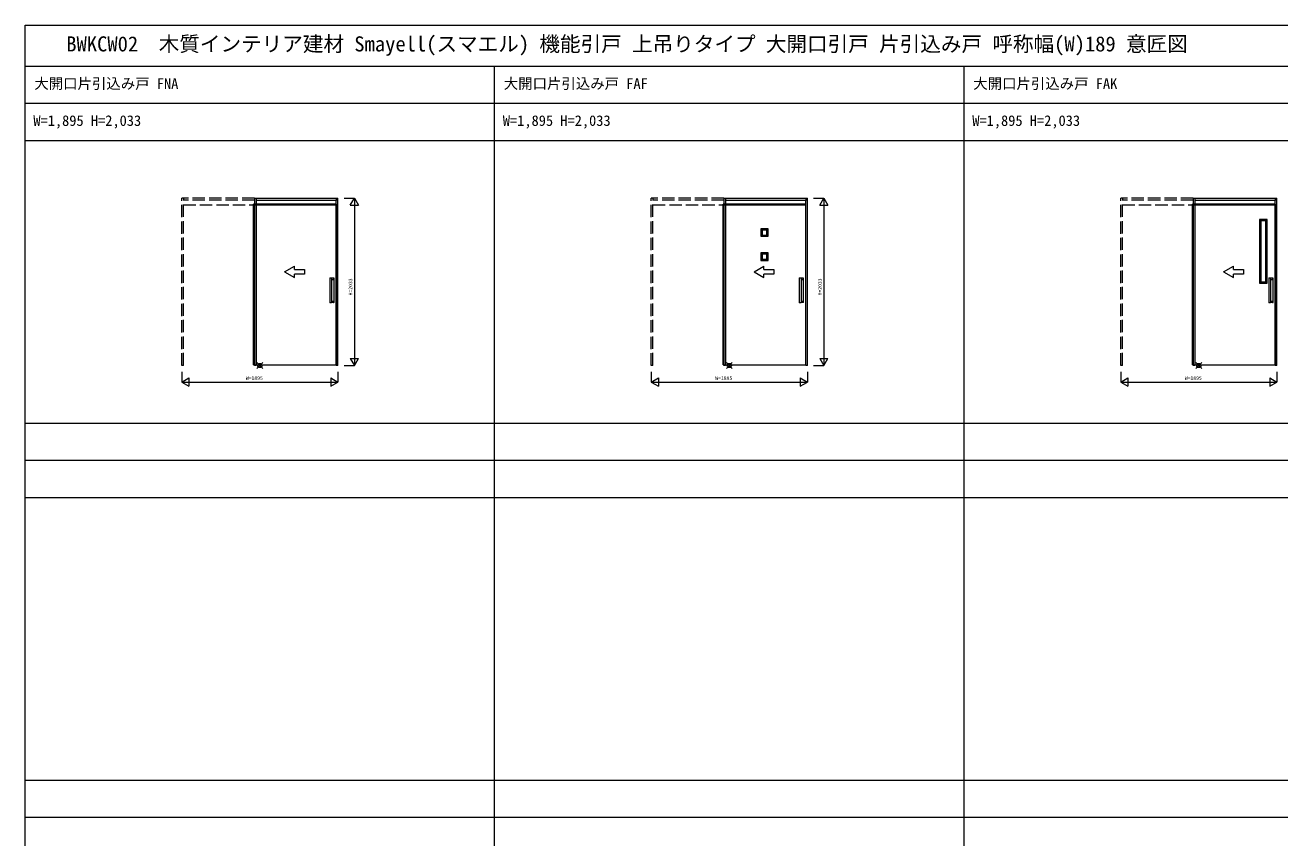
# Model space of a CAD drawing. Units: millimetres, scale not verified. Extents: x -14341 to 14341, y -10000 to 10000.
# Drawn here: x -14341 to 894, y 130 to 10000 of the extents above; entities that cross this region are included whole.
import ezdxf
from ezdxf.enums import TextEntityAlignment as Align

# ---------------------------------------------------------------- set-up
doc = ezdxf.new("R2010")
doc.units = ezdxf.units.MM
doc.header["$LTSCALE"] = 50
doc.linetypes.add('CHAIN2', pattern=[12, 9, -1, 1, -1])
doc.linetypes.add('USER2', pattern=[4, 3, -1])
doc.layers.add('0-0_0', color=7, linetype='Continuous')
for name, color, linetype, lineweight in [('0-1_YKK_F1', 7, 'Continuous', 18), ('0-2_YKK_A1', 4, 'Continuous', 18), ('0-3_YKK_N1', 2, 'Continuous', 18), ('0-6_YKK_IN', 1, 'Continuous', 18)]:
    doc.layers.add(name, color=color, linetype=linetype, lineweight=lineweight)
doc.styles.add('ＭＳ ゴシック', font='')
doc.styles.get('ＭＳ ゴシック').set_extended_font_data('MS Gothic')

msp = doc.modelspace()

# ---------------------------------------------------------------- linework, layer by layer
at = {"layer": '0-1_YKK_F1'}
for p, q in [((-14340.51, 10000), (14340.51, 10000)), ((-14340.51, -10000), (-14340.51, 10000)), ((-14340.51, 9500), (14159.49, 9500)), ((-8640.51, -10000), (-8640.51, 9500)), ((-2940.51, -10000), (-2940.51, 9500)), ((-14340.51, 9050), (14159.49, 9050)), ((-14340.51, 8600), (14159.49, 8600)), ((-14340.51, 5165), (14159.49, 5165)), ((-14340.51, 4715), (14159.49, 4715)), ((-14340.51, 4265), (14159.49, 4265)), ((-14340.51, 830), (14159.49, 830)), ((-14340.51, 380), (14159.49, 380))]:
    msp.add_line(p, q, dxfattribs=at)
at = {"layer": '0-2_YKK_A1', "linetype": 'USER2'}
for p, q in [((-12438.01, 5866), (-12438.01, 7899)), ((-11557.01, 7899), (-12438.01, 7899)), ((-12418.01, 7899), (-12418.01, 7869)), ((-11557.01, 7875), (-12418.01, 7875)), ((-12418.01, 5870), (-12418.01, 7869)), ((-12418.01, 7817.3), (-11537.01, 7817.3)), ((-6738.01, 5866), (-6738.01, 7899)), ((-5857.01, 7899), (-6738.01, 7899)), ((-6718.01, 7899), (-6718.01, 7869)), ((-5857.01, 7875), (-6718.01, 7875)), ((-6718.01, 5870), (-6718.01, 7869)), ((-6718.01, 7817.3), (-5867.01, 7817.3)), ((-1038.01, 5866), (-1038.01, 7899)), ((-157.01, 7899), (-1038.01, 7899)), ((-1018.01, 7899), (-1018.01, 7869)), ((-157.01, 7875), (-1018.01, 7875)), ((-1018.01, 5870), (-1018.01, 7869)), ((-1018.01, 7817.3), (-167.01, 7817.3)), ((-12418.01, 5866), (-12438.01, 5866)), ((-12418.01, 5866), (-12418.01, 5870)), ((-6718.01, 5866), (-6738.01, 5866)), ((-6718.01, 5866), (-6718.01, 5870)), ((-1018.01, 5866), (-1038.01, 5866)), ((-1018.01, 5866), (-1018.01, 5870))]:
    msp.add_line(p, q, dxfattribs=at)
at = {"layer": '0-2_YKK_A1'}
for p, q in [((-10559.51, 7827), (-11567.01, 7827)), ((-11567.01, 5875), (-11567.01, 7827)), ((-11557.01, 7899), (-11557.01, 5866)), ((-11557.01, 7899), (-10543.01, 7899)), ((-11537.01, 7899), (-11537.01, 5866)), ((-11537.01, 7875), (-10563.01, 7875)), ((-11537.01, 7817.3), (-10563.01, 7817.3)), ((-10563.01, 7899), (-10563.01, 7869)), ((-10563.01, 5870), (-10563.01, 7869)), ((-10559.51, 5875), (-10559.51, 7827)), ((-10543.01, 5866), (-10543.01, 7899)), ((-4859.51, 7827), (-5867.01, 7827)), ((-5867.01, 5875), (-5867.01, 7827)), ((-5867.01, 7817.3), (-4863.01, 7817.3)), ((-5857.01, 7899), (-4843.01, 7899)), ((-5857.01, 7899), (-5857.01, 5866)), ((-5837.01, 7875), (-4863.01, 7875)), ((-4863.01, 7899), (-4863.01, 7869)), ((-4863.01, 5870), (-4863.01, 7869)), ((-4843.01, 5866), (-4843.01, 7899)), ((840.49, 7827), (-167.01, 7827)), ((-167.01, 5875), (-167.01, 7827)), ((-167.01, 7817.3), (836.99, 7817.3)), ((-157.01, 7899), (856.99, 7899)), ((-157.01, 7899), (-157.01, 5866)), ((-137.01, 7875), (836.99, 7875)), ((836.99, 7899), (836.99, 7869)), ((836.99, 5870), (836.99, 7869)), ((856.99, 5866), (856.99, 7899)), ((645.99, 7638.5), (645.99, 6864.5)), ((737.99, 7638.5), (645.99, 7638.5)), ((661.99, 7622.5), (645.99, 7638.5)), ((661.99, 7622.5), (661.99, 6880.5)), ((721.99, 7622.5), (661.99, 7622.5)), ((721.99, 7622.5), (737.99, 7638.5)), ((-5409.26, 7527), (-5409.26, 7435)), ((-5317.26, 7527), (-5409.26, 7527)), ((-5393.26, 7511), (-5409.26, 7527)), ((-5393.26, 7511), (-5393.26, 7451)), ((-5333.26, 7511), (-5393.26, 7511)), ((-5333.26, 7511), (-5317.26, 7527)), ((-5393.26, 7451), (-5409.26, 7435)), ((-5333.26, 7451), (-5317.26, 7435)), ((-5409.26, 7235), (-5409.26, 7143)), ((-5317.26, 7235), (-5409.26, 7235)), ((-5393.26, 7219), (-5409.26, 7235)), ((-5393.26, 7219), (-5393.26, 7159)), ((-5333.26, 7219), (-5393.26, 7219)), ((-5333.26, 7219), (-5317.26, 7235)), ((-11189.51, 7004), (-11069.51, 7073.28)), ((-11069.51, 7034), (-11069.51, 7073.28)), ((-5489.51, 7004), (-5369.51, 7073.28)), ((-5393.26, 7159), (-5409.26, 7143)), ((-5369.51, 7034), (-5369.51, 7073.28)), ((-5333.26, 7159), (-5317.26, 7143)), ((210.49, 7004), (330.49, 7073.28)), ((330.49, 7034), (330.49, 7073.28)), ((-11189.51, 7004), (-11069.51, 6934.72)), ((-11069.51, 6934.72), (-11069.51, 6974)), ((-10641.39, 6927), (-10641.39, 6631)), ((-10639.39, 6929), (-10639.23, 6929)), ((-10639.23, 6929), (-10621.55, 6929)), ((-10621.55, 6929), (-10621.39, 6929)), ((-10619.39, 6927), (-10619.39, 6631)), ((-10589.51, 6926.99), (-10619.39, 6926.99)), ((-10594.11, 6926.83), (-10619.39, 6926.83)), ((-10619.39, 6910.85), (-10594.11, 6910.85)), ((-10593.11, 6911.85), (-10593.11, 6925.83)), ((-10588.51, 6632.01), (-10588.51, 6925.99)), ((-5489.51, 7004), (-5369.51, 6934.72)), ((-5369.51, 6934.72), (-5369.51, 6974)), ((-4941.39, 6927), (-4941.39, 6631)), ((-4939.39, 6929), (-4939.23, 6929)), ((-4939.23, 6929), (-4921.55, 6929)), ((-4921.55, 6929), (-4921.39, 6929)), ((-4919.39, 6927), (-4919.39, 6631)), ((-4889.51, 6926.99), (-4919.39, 6926.99)), ((-4894.11, 6926.83), (-4919.39, 6926.83)), ((-4919.39, 6910.85), (-4894.11, 6910.85)), ((-4893.11, 6911.85), (-4893.11, 6925.83)), ((-4888.51, 6632.01), (-4888.51, 6925.99)), ((210.49, 7004), (330.49, 6934.72)), ((330.49, 6934.72), (330.49, 6974)), ((661.99, 6880.5), (645.99, 6864.5)), ((721.99, 6880.5), (737.99, 6864.5)), ((758.61, 6927), (758.61, 6631)), ((760.61, 6929), (760.77, 6929)), ((760.77, 6929), (778.45, 6929)), ((778.45, 6929), (778.61, 6929)), ((780.61, 6927), (780.61, 6631)), ((810.49, 6926.99), (780.61, 6926.99)), ((805.89, 6926.83), (780.61, 6926.83)), ((780.61, 6910.85), (805.89, 6910.85)), ((806.89, 6911.85), (806.89, 6925.83)), ((811.49, 6632.01), (811.49, 6925.99)), ((-10588.81, 6804), (-10588.51, 6804)), ((-4888.81, 6804), (-4888.51, 6804)), ((811.19, 6804), (811.49, 6804)), ((-10639.23, 6629), (-10639.39, 6629)), ((-10621.55, 6629), (-10639.23, 6629)), ((-10621.39, 6629), (-10621.55, 6629)), ((-10619.39, 6647.15), (-10594.11, 6647.15)), ((-10594.11, 6631.17), (-10619.39, 6631.17)), ((-10589.51, 6631.01), (-10619.39, 6631.01)), ((-10593.11, 6632.17), (-10593.11, 6646.15)), ((-4939.23, 6629), (-4939.39, 6629)), ((-4921.55, 6629), (-4939.23, 6629)), ((-4921.39, 6629), (-4921.55, 6629)), ((-4919.39, 6647.15), (-4894.11, 6647.15)), ((-4894.11, 6631.17), (-4919.39, 6631.17)), ((-4889.51, 6631.01), (-4919.39, 6631.01)), ((-4893.11, 6632.17), (-4893.11, 6646.15)), ((760.77, 6629), (760.61, 6629)), ((778.45, 6629), (760.77, 6629)), ((778.61, 6629), (778.45, 6629)), ((780.61, 6647.15), (805.89, 6647.15)), ((805.89, 6631.17), (780.61, 6631.17)), ((810.49, 6631.01), (780.61, 6631.01)), ((806.89, 6632.17), (806.89, 6646.15)), ((-11567.01, 5875), (-10559.51, 5875)), ((-11537.01, 5866), (-11557.01, 5866)), ((-10563.01, 5866), (-10563.01, 5870)), ((-10543.01, 5866), (-10563.01, 5866)), ((-4863.01, 5866), (-4863.01, 5870)), ((-4843.01, 5866), (-4863.01, 5866)), ((836.99, 5866), (836.99, 5870)), ((856.99, 5866), (836.99, 5866))]:
    msp.add_line(p, q, dxfattribs=at)
at = {"layer": '0-2_YKK_A1', "linetype": 'CHAIN2'}
for p, q in [((-10588.39, 6804), (-10588.51, 6804)), ((-4888.39, 6804), (-4888.51, 6804)), ((811.61, 6804), (811.49, 6804))]:
    msp.add_line(p, q, dxfattribs=at)
at = {"layer": '0-2_YKK_A1'}
for points in [[(-5867.01, 5875), (-4859.51, 5875), (-4859.51, 7827)], [(-5837.01, 7899), (-5837.01, 5866), (-5857.01, 5866)], [(-167.01, 5875), (840.49, 5875), (840.49, 7827)], [(-137.01, 7899), (-137.01, 5866), (-157.01, 5866)], [(645.99, 6864.5), (737.99, 6864.5), (737.99, 7638.5)], [(661.99, 6880.5), (721.99, 6880.5), (721.99, 7622.5)], [(-5409.26, 7435), (-5317.26, 7435), (-5317.26, 7527)], [(-5393.26, 7451), (-5333.26, 7451), (-5333.26, 7511)], [(-5409.26, 7143), (-5317.26, 7143), (-5317.26, 7235)], [(-5393.26, 7159), (-5333.26, 7159), (-5333.26, 7219)], [(-11069.51, 7034), (-10949.51, 7034), (-10949.51, 6974), (-11069.51, 6974)], [(-5369.51, 7034), (-5249.51, 7034), (-5249.51, 6974), (-5369.51, 6974)], [(330.49, 7034), (450.49, 7034), (450.49, 6974), (330.49, 6974)]]:
    msp.add_lwpolyline(points, dxfattribs=at)
for centre, radius, start, end in [((-10639.39, 6927), 2, 90, 180), ((-10621.39, 6927), 2, 0, 90), ((-10594.11, 6925.83), 1, 0, 90), ((-10594.11, 6911.85), 1, 270, 0), ((-10589.51, 6925.99), 1, 0, 90), ((-4939.39, 6927), 2, 90, 180), ((-4921.39, 6927), 2, 0, 90), ((-4894.11, 6925.83), 1, 0, 90), ((-4894.11, 6911.85), 1, 270, 0), ((-4889.51, 6925.99), 1, 0, 90), ((760.61, 6927), 2, 90, 180), ((778.61, 6927), 2, 0, 90), ((805.89, 6925.83), 1, 0, 90), ((805.89, 6911.85), 1, 270, 0), ((810.49, 6925.99), 1, 0, 90), ((-10639.39, 6631), 2, 180, 270), ((-10621.39, 6631), 2, 270, 0), ((-10594.11, 6646.15), 1, 0, 90), ((-10594.11, 6632.17), 1, 270, 0), ((-10589.51, 6632.01), 1, 270, 0), ((-4939.39, 6631), 2, 180, 270), ((-4921.39, 6631), 2, 270, 0), ((-4894.11, 6646.15), 1, 0, 90), ((-4894.11, 6632.17), 1, 270, 0), ((-4889.51, 6632.01), 1, 270, 0), ((760.61, 6631), 2, 180, 270), ((778.61, 6631), 2, 270, 0), ((805.89, 6646.15), 1, 0, 90), ((805.89, 6632.17), 1, 270, 0), ((810.49, 6632.01), 1, 270, 0)]:
    msp.add_arc(centre, radius, start, end, dxfattribs=at)
at = {"layer": '0-3_YKK_N1'}
for p, q in [((-10468.01, 7899), (-10343.01, 7899)), ((-10393.01, 7812.4), (-10293.01, 7812.4)), ((-10343.01, 7899), (-10343.01, 5866)), ((-4768.01, 7899), (-4643.01, 7899)), ((-4693.01, 7812.4), (-4593.01, 7812.4)), ((-4643.01, 7899), (-4643.01, 5866)), ((-10393.01, 5952.6), (-10293.01, 5952.6)), ((-4693.01, 5952.6), (-4593.01, 5952.6)), ((-10543.01, 5791), (-10543.01, 5666)), ((-10468.01, 5866), (-10343.01, 5866)), ((-4843.01, 5791), (-4843.01, 5666)), ((-4768.01, 5866), (-4643.01, 5866)), ((856.99, 5791), (856.99, 5666)), ((-12438.01, 5666), (-12351.41, 5716)), ((-12438.01, 5666), (-12351.41, 5616)), ((-12351.41, 5716), (-12351.41, 5616)), ((-10629.61, 5716), (-10543.01, 5666)), ((-6738.01, 5666), (-6651.41, 5716)), ((-6738.01, 5666), (-6651.41, 5616)), ((-6651.41, 5716), (-6651.41, 5616)), ((-4929.61, 5716), (-4843.01, 5666)), ((-1038.01, 5666), (-951.41, 5716)), ((-1038.01, 5666), (-951.41, 5616)), ((-951.41, 5716), (-951.41, 5616)), ((770.39, 5716), (856.99, 5666))]:
    msp.add_line(p, q, dxfattribs=at)
for points in [[(-10393.01, 7812.4), (-10343.01, 7899), (-10293.01, 7812.4)], [(-4693.01, 7812.4), (-4643.01, 7899), (-4593.01, 7812.4)], [(-10393.01, 5952.6), (-10343.01, 5866), (-10293.01, 5952.6)], [(-4693.01, 5952.6), (-4643.01, 5866), (-4593.01, 5952.6)], [(-12438.01, 5791), (-12438.01, 5666), (-10543.01, 5666)], [(-6738.01, 5791), (-6738.01, 5666), (-4843.01, 5666)], [(-1038.01, 5791), (-1038.01, 5666), (856.99, 5666)], [(-10629.61, 5716), (-10629.61, 5616), (-10543.01, 5666)], [(-4929.61, 5716), (-4929.61, 5616), (-4843.01, 5666)], [(770.39, 5716), (770.39, 5616), (856.99, 5666)]]:
    msp.add_lwpolyline(points, dxfattribs=at)
at = {"layer": '0-6_YKK_IN'}
for p, q in [((-11525.86, 5830.64), (-11455.15, 5901.36)), ((-11525.86, 5901.36), (-11455.15, 5830.64)), ((-5825.86, 5830.64), (-5755.15, 5901.36)), ((-5825.86, 5901.36), (-5755.15, 5830.64)), ((-125.86, 5830.64), (-55.15, 5901.36)), ((-125.86, 5901.36), (-55.15, 5830.64))]:
    msp.add_line(p, q, dxfattribs=at)
for centre in [(-11490.51, 5866), (-5790.51, 5866), (-90.51, 5866)]:
    msp.add_circle(centre, 25, dxfattribs=at)

# ---------------------------------------------------------------- texts
at = {"layer": '0-0_0', "style": 'ＭＳ ゴシック'}
for s, height, p in [('BWKCW02  木質インテリア建材 Smayell(スマエル) 機能引戸 上吊りタイプ 大開口引戸 片引込み戸 呼称幅(W)189 意匠図', 183.3, (-13840.51, 9625)), ('大開口片引込み戸 FNA', 128.3, (-14228.84, 9187.5)), ('大開口片引込み戸 FAF', 128.3, (-8528.84, 9187.5)), ('大開口片引込み戸 FAK', 128.3, (-2828.84, 9187.5)), ('W=1,895 H=2,033', 128.3, (-14240.51, 8737.5)), ('W=1,895 H=2,033', 128.3, (-8540.51, 8737.5)), ('W=1,895 H=2,033', 128.3, (-2840.51, 8737.5))]:
    msp.add_text(s, height=height, dxfattribs=at).set_placement(p, align=Align.BOTTOM_LEFT)
at = {"layer": '0-3_YKK_N1', "color": 7, "style": 'ＭＳ ゴシック'}
for p in [(-10355.01, 6717.5), (-4655.01, 6717.5)]:
    msp.add_text('H=2033', height=43.99, rotation=90, dxfattribs=at).set_placement(p, align=Align.BOTTOM_LEFT)
for p in [(-11660.51, 5678), (-5960.51, 5678), (-260.51, 5678)]:
    msp.add_text('W=1895', height=43.99, dxfattribs=at).set_placement(p, align=Align.BOTTOM_LEFT)

doc.saveas('drawing.dxf')
